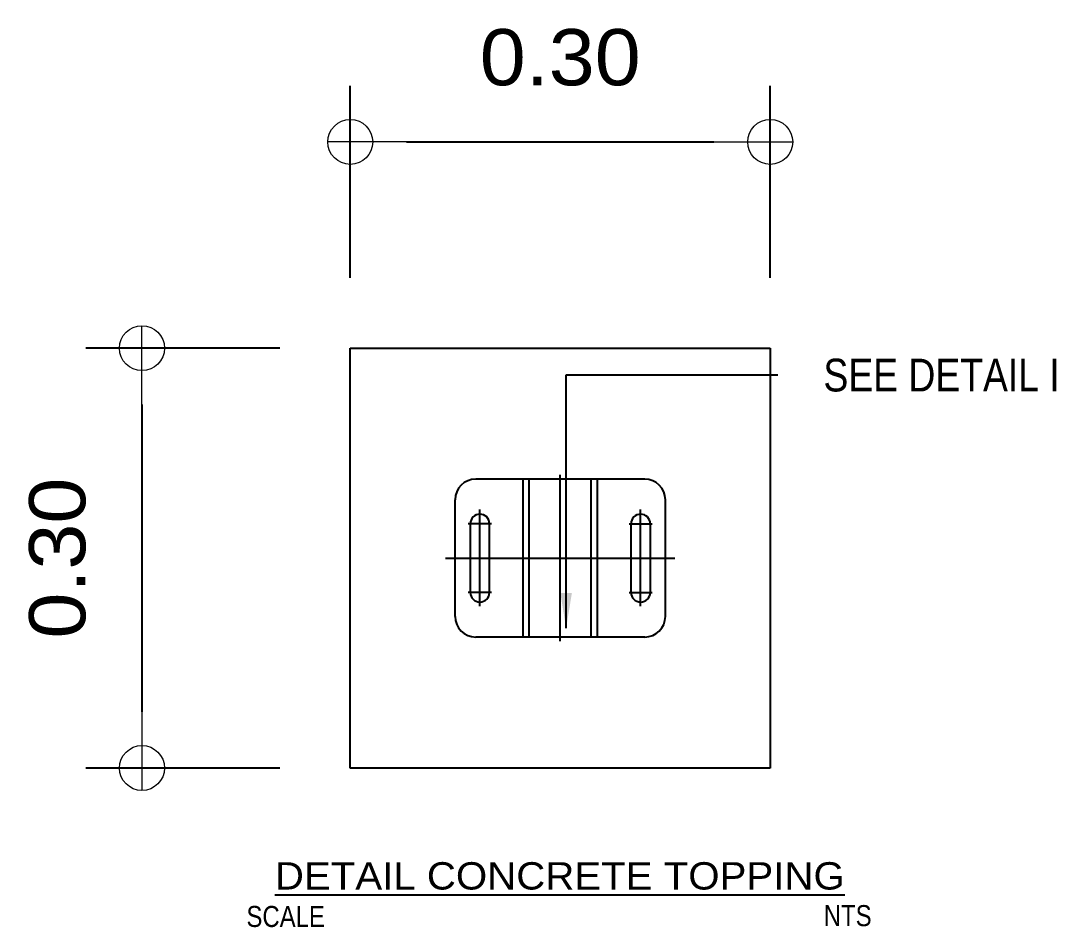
# Model space of a CAD drawing. Header units: millimetres. Extents: x 2479 to 2785, y 1080 to 1310.
# Drawn here: x 2478.6 to 2552.3, y 1109.9 to 1174.5 of the extents above; entities that cross this region are included whole.
import ezdxf
from ezdxf.enums import TextEntityAlignment as Align

# ---------------------------------------------------------------- set-up
doc = ezdxf.new("R2010")
doc.units = ezdxf.units.MM
doc.linetypes.add('CENTER', pattern=[2, 1.25, -0.25, 0.25, -0.25])
doc.layers.get('Defpoints').update_dxf_attribs({"color": 2})
doc.layers.add('A-DIMS-0050', color=8, linetype='Continuous', lineweight=18)
doc.layers.add('图层2', color=1, linetype='CENTER', lineweight=13)
doc.layers.add('TITLE', color=7, linetype='Continuous')
doc.styles.add('Cordia TCR', font='Cordia.shx', dxfattribs={"width": 0.85})
doc.styles.add('MASTER', font='cordia.shx', dxfattribs={"width": 1.1})
doc.styles.get("Standard").update_dxf_attribs({"font": 'arial.ttf'})
doc.dimstyles.new('C0050', dxfattribs={"dimscale": 0.05, "dimtxt": 1.6, "dimasz": 1, "dimexe": 2, "dimexo": 1, "dimgap": 1, "dimtad": 1, "dimtoh": 1, "dimzin": 0, "dimdsep": 46, "dimlunit": 6, "dimtxsty": 'MASTER', "dimblk": 'CC', "dimcen": 1, "dimclrd": 256, "dimclre": 256, "dimclrt": 2, "dimadec": 0, "dimazin": 0, "dimtfac": 1, "dimtix": 1, "dimtmove": 2, "dimatfit": 3, "dimldrblk": 'CC', "dimfxl": 1, "dimtolj": 1, "dimtzin": 0, "dimarcsym": 0})
doc.dimstyles.new('ISO-25', dxfattribs={"dimtxt": 2.5, "dimasz": 2.5, "dimexe": 1.25, "dimexo": 0.625, "dimtad": 1, "dimtxsty": 'Standard', "dimcen": 2.5, "dimadec": 0, "dimazin": 0, "dimtfac": 1, "dimtmove": 0, "dimatfit": 3, "dimfxl": 1, "dimarcsym": 0})

# ---------------------------------------------------------------- blocks, each defined once
blk = doc.blocks.new('CC')
at = {"color": 8}
blk.add_line((-1, 0), (0.4, 0), dxfattribs=at)
at = {"color": 3}
blk.add_circle((0, 0), 0.4, dxfattribs=at)
blk = doc.blocks.new('*D6')
at = {"layer": 'A-DIMS-0050', "lineweight": -2}
for p, q in [((-0.14936, 0.19936), (-0.14936, 0.33609)), ((0.14936, 0.19936), (0.14936, 0.33609)), ((-0.10936, 0.29609), (0.10936, 0.29609))]:
    blk.add_line(p, q, dxfattribs=at)
at = {"layer": 'Defpoints', "color": 0}
for p in [(0.14936, 0.29609), (-0.14936, 0.14936), (0.14936, 0.14936)]:
    blk.add_point(p, dxfattribs=at)
at = {"layer": 'A-DIMS-0050', "linetype": 'ByBlock', "lineweight": -2, "xscale": 0.04, "yscale": 0.04, "zscale": 0.04, "rotation": 180}
blk.add_blockref('CC', (-0.14936, 0.29609), dxfattribs=at)
at = {"layer": 'A-DIMS-0050', "linetype": 'ByBlock', "lineweight": -2, "xscale": 0.04, "yscale": 0.04, "zscale": 0.04}
blk.add_blockref('CC', (0.14936, 0.29609), dxfattribs=at)
at = {"layer": 'A-DIMS-0050', "color": 2, "insert": (0, 0.35609), "char_height": 0.04, "attachment_point": 5, "style": 'MASTER'}
blk.add_mtext('\\A1;0.30', dxfattribs=at)
blk = doc.blocks.new('*D7')
at = {"layer": 'A-DIMS-0050', "lineweight": -2}
for p, q in [((-0.19936, 0.14936), (-0.33752, 0.14936)), ((-0.29752, 0.10936), (-0.29752, -0.10936)), ((-0.19936, -0.14936), (-0.33752, -0.14936))]:
    blk.add_line(p, q, dxfattribs=at)
at = {"layer": 'Defpoints', "color": 0}
for p in [(-0.14936, 0.14936), (-0.29752, -0.14936), (-0.14936, -0.14936)]:
    blk.add_point(p, dxfattribs=at)
at = {"layer": 'A-DIMS-0050', "linetype": 'ByBlock', "lineweight": -2, "xscale": 0.04, "yscale": 0.04, "zscale": 0.04}
for p, rotation in [((-0.29752, 0.14936), 90), ((-0.29752, -0.14936), 270)]:
    blk.add_blockref('CC', p, dxfattribs=dict(at, rotation=rotation))
at = {"layer": 'A-DIMS-0050', "color": 2, "insert": (-0.35752, 0), "char_height": 0.04, "attachment_point": 5, "rotation": 90, "style": 'MASTER'}
blk.add_mtext('\\A1;0.30', dxfattribs=at)
blk = doc.blocks.new('G$CADFF6009')
at = {"color": 3}
for p, q in [((-0.14936, -0.14936), (-0.14936, 0.14936)), ((-0.14936, 0.14936), (0.14936, 0.14936)), ((0.14936, 0.14936), (0.14936, -0.14936)), ((0.14936, -0.14936), (-0.14936, -0.14936))]:
    blk.add_line(p, q, dxfattribs=at)
for p, q in [((0.0601, 0.05619), (-0.0601, 0.05619)), ((-0.02645, -0.05619), (-0.02645, 0.05619)), ((-0.02205, -0.05619), (-0.02205, 0.05619)), ((0.02205, -0.05619), (0.02205, 0.05619)), ((0.02645, -0.05619), (0.02645, 0.05619)), ((-0.07476, -0.04153), (-0.07476, 0.04153)), ((0.07476, -0.04153), (0.07476, 0.04153)), ((-0.06401, 0.02443), (-0.06401, -0.02443)), ((-0.05033, -0.02443), (-0.05033, 0.02443)), ((0.05033, -0.02443), (0.05033, 0.02443)), ((0.06401, 0.02443), (0.06401, -0.02443)), ((0.0601, -0.05619), (-0.0601, -0.05619))]:
    blk.add_line(p, q)
at = {"color": 1, "linetype": 'CENTER', "ltscale": 0.28}
for p, q in [((-0.04896, 0.02443), (-0.06538, 0.02443)), ((0.04896, 0.02443), (0.06538, 0.02443)), ((-0.04896, -0.02443), (-0.06538, -0.02443)), ((0.04896, -0.02443), (0.06538, -0.02443))]:
    blk.add_line(p, q, dxfattribs=at)
for centre, radius, start, end in [((-0.0601, 0.04153), 0.01466, 90, 180), ((0.0601, 0.04153), 0.01466, 0, 90), ((-0.05717, 0.02443), 0.00684, 0, 180), ((0.05717, 0.02443), 0.00684, 0, 180), ((-0.05717, -0.02443), 0.00684, 180, 0), ((0.05717, -0.02443), 0.00684, 180, 0), ((-0.0601, -0.04153), 0.01466, 180, 270), ((0.0601, -0.04153), 0.01466, 270, 0)]:
    blk.add_arc(centre, radius, start, end)
at = {"layer": '图层2', "lineweight": 25, "ltscale": 0.5}
for p, q in [((0, -0.05912), (0, 0.05912)), ((-0.05717, -0.03417), (-0.05717, 0.03458)), ((0.05717, -0.03417), (0.05717, 0.03458)), ((-0.08162, 0), (0.08162, 0))]:
    blk.add_line(p, q, dxfattribs=at)
at = {"layer": 'A-DIMS-0050'}
for p2, distance, picture, middle in [((0.14936, 0.14936), 0.14673, '*D6', (0, 0.35609)), ((-0.14936, -0.14936), -0.14815, '*D7', (-0.35752, 0))]:
    dim = blk.add_aligned_dim(p1=(-0.14936, 0.14936), p2=p2, distance=distance, dimstyle='C0050', override={"dimtxt": 0.8, "dimasz": 0.8, "dimexe": 0.8, "dimgap": 0.8, "dimtxsty": 'MASTER', "dimldrblk": 'CC'}, dxfattribs=at)
    dim.commit()
    dim.dimension.update_dxf_attribs({"geometry": picture, "text_midpoint": middle})

msp = doc.modelspace()

# ---------------------------------------------------------------- block references
at = {"xscale": 100.1637813143539, "yscale": 100.1637813143539, "zscale": 100.1637813143539}
msp.add_blockref('G$CADFF6009', (2516.996, 1136.229, 251.691), dxfattribs=at)

# ---------------------------------------------------------------- texts
at = {"layer": 'TITLE', "color": 7, "style": 'Cordia TCR', "width": 0.85}
msp.add_text('SCALE', height=1.5, dxfattribs=at).set_placement((2494.639, 1110.689), align=Align.MIDDLE_LEFT)
msp.add_text('NTS', height=1.5, dxfattribs=at).set_placement((2539.181, 1110.748), align=Align.MIDDLE_RIGHT)
at = {"layer": 'TITLE', "color": 2, "insert": (2544.165, 1148.071, 251.691), "char_height": 2.33768, "width": 230.5383, "attachment_point": 8, "style": 'Cordia TCR'}
msp.add_mtext('SEE DETAIL I', dxfattribs=at)
at = {"layer": 'TITLE', "color": 7, "insert": (2516.965, 1112.581, 251.691), "char_height": 1.94806, "width": 192.11525, "attachment_point": 8, "style": 'Cordia TCR'}
msp.add_mtext('\\A1;\\pxt3;{\\L\\W1.1;DETAIL CONCRETE TOPPING}', dxfattribs=at)

# ---------------------------------------------------------------- leaders
at = {"color": 1}
msp.add_leader([(2517.415, 1131.24, 251.691), (2517.415, 1149.279, 251.691), (2532.509, 1149.279, 251.691)], dimstyle='ISO-25', override={"dimgap": 0.625, "dimtad": 0}, dxfattribs=at)

doc.saveas('drawing.dxf')
